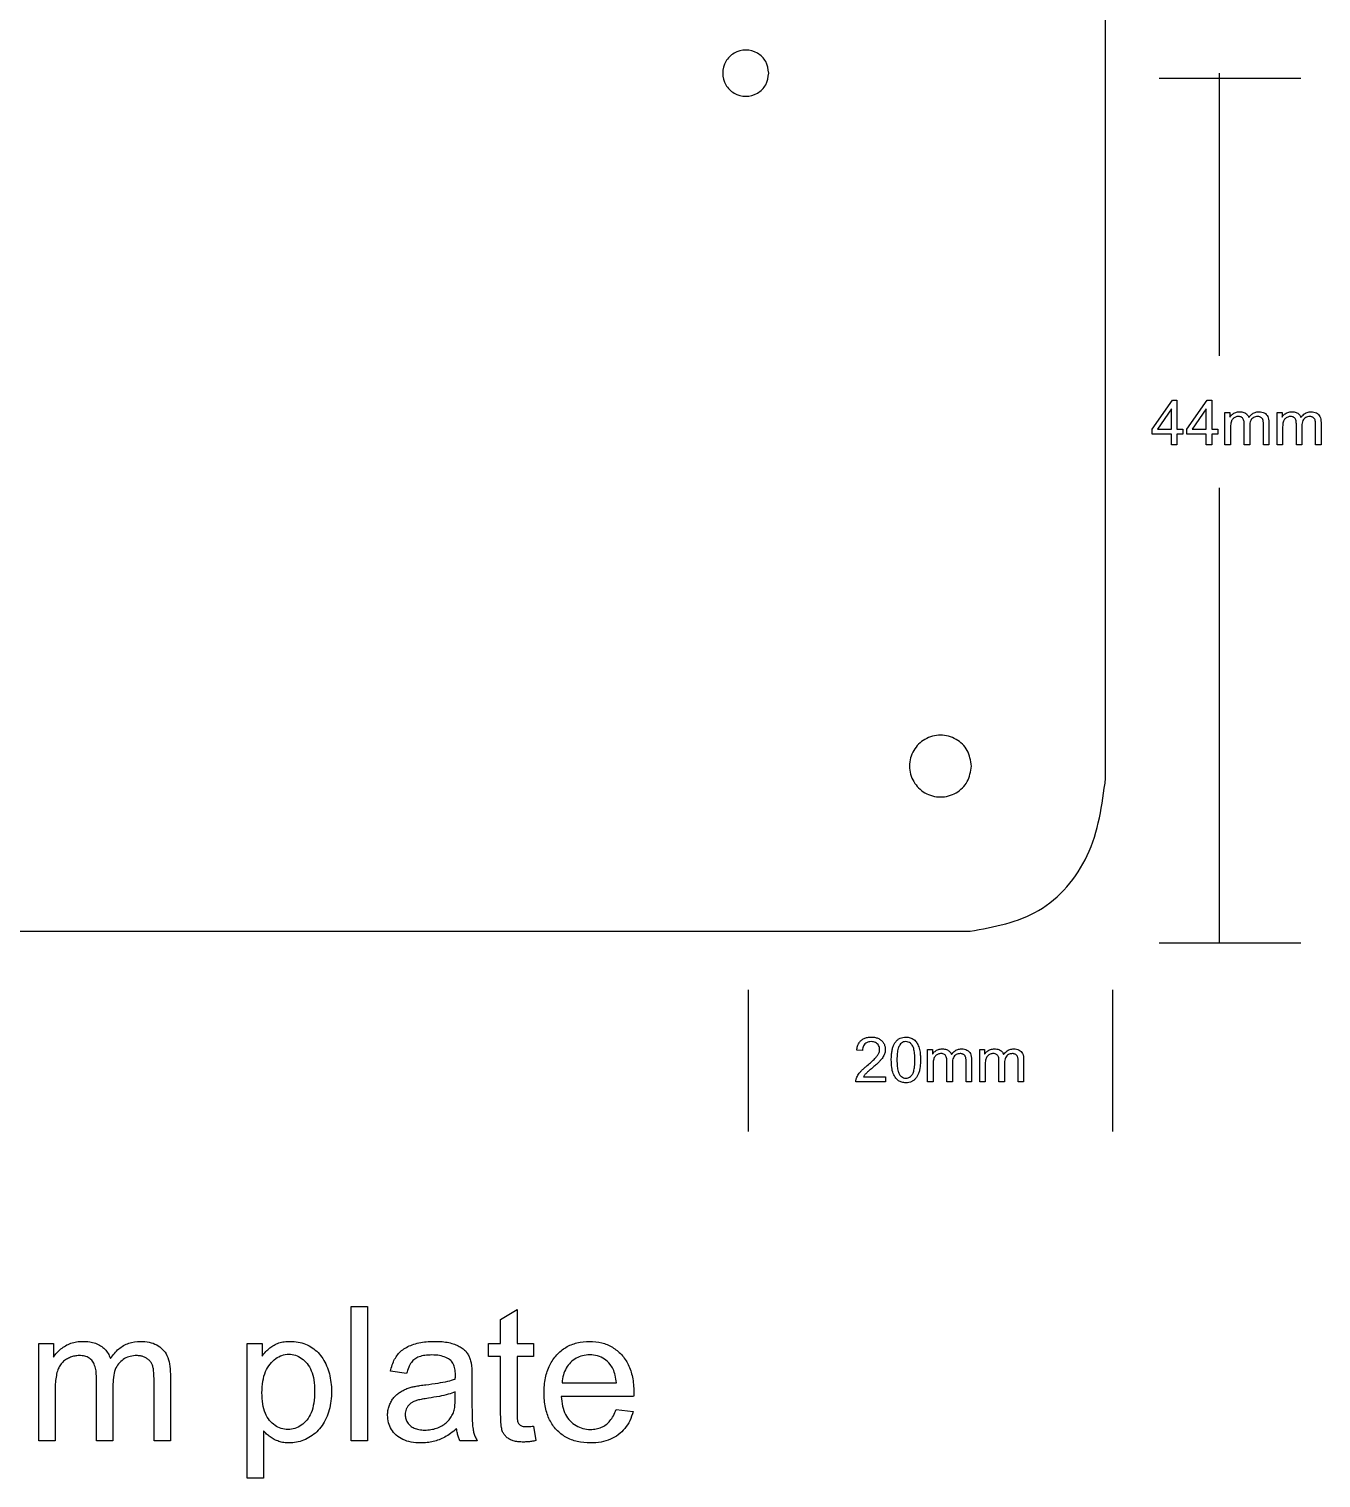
# Model space of a CAD drawing. Extents: x 23 to 811, y 43 to 575.
# Drawn here: x 612.3 to 810.7, y 42.8 to 265.4 of the extents above; entities that cross this region are included whole.
import ezdxf

# ---------------------------------------------------------------- set-up
doc = ezdxf.new("R2010")
doc.units = 0
doc.layers.add('Layer_1', color=7, linetype='CONTINUOUS')

msp = doc.modelspace()

# ---------------------------------------------------------------- linework, layer by layer
at = {"layer": 'Layer_1', "color": 7}
for points in [[(777.636845, 150.286067), (777.636845, 383.636067)], [(725.903814, 258.597089), (725.903814, 258.597089)], [(787.742005, 201.495443), (787.742005, 203.140755), (784.760805, 203.140755), (784.760805, 203.914195), (787.896725, 208.367315), (788.585765, 208.367315), (788.585765, 203.914195), (789.513925, 203.914195), (789.513925, 203.140755), (788.585765, 203.140755), (788.585765, 201.495443), (787.742005, 201.495443)], [(787.742005, 203.914195), (787.742005, 207.012627), (785.590485, 203.914195), (787.742005, 203.914195)], [(793.085765, 201.495443), (793.085765, 203.140755), (790.104485, 203.140755), (790.104485, 203.914195), (793.240485, 208.367315), (793.929525, 208.367315), (793.929525, 203.914195), (794.857685, 203.914195), (794.857685, 203.140755), (793.929525, 203.140755), (793.929525, 201.495443), (793.085765, 201.495443)], [(793.085765, 203.914195), (793.085765, 207.012627), (790.934245, 203.914195), (793.085765, 203.914195)], [(795.959205, 201.495443), (795.959205, 206.473563), (796.713925, 206.473563), (796.713925, 205.775131)], [(802.704485, 204.912627), (802.704485, 201.495443), (801.865445, 201.495443), (801.865445, 204.631379)], [(803.965445, 201.495443), (803.965445, 206.473563), (804.720165, 206.473563), (804.720165, 205.775131)], [(810.710805, 204.912627), (810.710805, 201.495443), (809.871685, 201.495443), (809.871685, 204.631379)], [(796.802965, 204.078251), (796.802965, 201.495443), (795.959205, 201.495443)], [(799.760805, 204.387627), (799.760805, 201.495443), (798.917045, 201.495443), (798.917045, 204.729819)], [(804.809205, 204.078251), (804.809205, 201.495443), (803.965445, 201.495443)], [(807.767045, 204.387627), (807.767045, 201.495443), (806.923285, 201.495443), (806.923285, 204.729819)], [(757.012537, 152.163153), (757.012537, 152.163153)], [(461.436845, 126.786067), (756.811845, 126.786067)], [(740.287581, 108.457795), (739.420389, 108.546859)], [(744.712581, 107.023419), (744.712581, 107.023419)], [(745.579765, 107.023419), (745.579765, 107.023419)], [(750.290701, 103.634355), (750.290701, 108.612483), (751.045389, 108.612483), (751.045389, 107.914043)], [(754.092261, 106.526547), (754.092261, 103.634355), (753.248517, 103.634355), (753.248517, 106.868731)], [(757.036013, 107.051547), (757.036013, 103.634355), (756.196949, 103.634355), (756.196949, 106.770299)], [(758.296949, 103.634355), (758.296949, 108.612483), (759.051637, 108.612483), (759.051637, 107.914043)], [(762.098517, 106.526547), (762.098517, 103.634355), (761.254765, 103.634355), (761.254765, 106.868731)], [(765.042261, 107.051547), (765.042261, 103.634355), (764.203205, 103.634355), (764.203205, 106.770299)], [(751.134453, 106.217171), (751.134453, 103.634355), (750.290701, 103.634355)], [(759.140701, 106.217171), (759.140701, 103.634355), (758.296949, 103.634355)], [(743.803205, 104.445299), (743.803205, 103.634355), (739.261013, 103.634355)], [(740.432893, 104.445299), (743.803205, 104.445299)], [(661.746976, 48.524216), (661.746976, 69.13984), (664.278224, 69.13984), (664.278224, 48.524216), (661.746976, 48.524216)], [(684.711032, 52.897656), (684.711032, 61.48984), (682.854784, 61.48984), (682.854784, 63.458592), (684.711032, 63.458592), (684.711032, 67.157032), (687.228224, 68.675776), (687.228224, 63.458592), (689.773536, 63.458592), (689.773536, 61.48984), (687.228224, 61.48984), (687.228224, 52.757032)], [(613.76572, 48.524216), (613.76572, 63.458592), (616.029784, 63.458592), (616.029784, 61.36328)], [(645.771976, 42.800776), (645.771976, 63.458592), (648.078224, 63.458592), (648.078224, 61.517968)], [(625.170408, 57.200776), (625.170408, 48.524216), (622.63916, 48.524216), (622.63916, 58.227344)], [(634.001664, 58.775776), (634.001664, 48.524216), (631.484472, 48.524216), (631.484472, 57.932032)], [(670.268864, 58.860152), (667.793864, 59.197656)], [(680.309488, 58.157032), (680.309488, 54.782032)], [(616.296976, 56.272656), (616.296976, 48.524216), (613.76572, 48.524216)], [(648.06416, 55.907032), (648.06416, 55.907032)], [(677.750096, 55.091408), (677.750096, 56.019528)], [(694.146976, 57.425776), (702.486032, 57.425776)], [(694.146976, 57.425776), (694.146976, 57.425776)], [(705.143832, 55.344528), (694.006328, 55.344528)], [(702.457896, 53.333592), (702.457912, 53.333592)], [(702.457912, 53.333592), (705.073536, 53.010152)], [(648.303224, 50.071088), (648.303224, 42.800776), (645.771976, 42.800776)], [(677.961048, 50.366408), (677.961032, 50.366408)], [(689.773536, 50.78828), (690.13916, 48.552344)], [(689.773536, 50.78828), (689.773536, 50.78828)], [(681.111048, 48.524216), (678.467304, 48.524216)]]:
    msp.add_lwpolyline(points, dxfattribs=at)
for points, knots in [([(725.903814, 258.597089), (725.806447, 257.972592), (725.614601, 256.74212), (724.204243, 255.387472), (722.364493, 254.885534), (720.505427, 255.387472), (719.151869, 256.74212), (718.64956, 258.597089), (719.15187, 260.452057), (720.505427, 261.806706), (722.364493, 262.308645), (724.204243, 261.806706), (725.614601, 260.452057), (725.806447, 259.221586), (725.903814, 258.597089)], [0, 0, 0, 0, 1.852267, 3.649595, 5.501862, 7.354128, 9.151456, 11.003723, 12.855989, 14.653317, 16.505584, 18.357851, 20.15518, 22.007445, 22.007445, 22.007445, 22.007445]), ([(795.127605, 215.177259), (795.127605, 215.825219), (795.127605, 217.101504), (795.127605, 218.986781), (795.127605, 220.814064), (795.127605, 222.584258), (795.127605, 224.298272), (795.127605, 225.957008), (795.127605, 227.561373), (795.127605, 229.112274), (795.127605, 230.610619), (795.127605, 232.057313), (795.127605, 233.453263), (795.127605, 234.799371), (795.127605, 236.096546), (795.127605, 237.345696), (795.127605, 238.547725), (795.127605, 239.703539), (795.127605, 240.814043), (795.127605, 241.880146), (795.127605, 242.902754), (795.127605, 243.882773), (795.127605, 244.821108), (795.127605, 245.718665), (795.127605, 246.576351), (795.127605, 247.395071), (795.127605, 248.175732), (795.127605, 248.919241), (795.127605, 249.626505), (795.127605, 250.298427), (795.127605, 250.935915), (795.127605, 251.539873), (795.127605, 252.111209), (795.127605, 252.650831), (795.127605, 253.159643), (795.127605, 253.638553), (795.127605, 254.088465), (795.127605, 254.510285), (795.127605, 254.90492), (795.127605, 255.273274), (795.127605, 255.616258), (795.127605, 255.934775), (795.127605, 256.229732), (795.127605, 256.502034), (795.127605, 256.752589), (795.127605, 256.982304), (795.127605, 257.192082), (795.127605, 257.382831), (795.127605, 257.555455), (795.127605, 257.710862), (795.127605, 257.849958), (795.127605, 257.973649), (795.127605, 258.082841), (795.127605, 258.178442), (795.127605, 258.261357), (795.127605, 258.332496), (795.127605, 258.392759), (795.127605, 258.443052), (795.127605, 258.484278), (795.127605, 258.517342), (795.127605, 258.543155), (795.127605, 258.562629), (795.127605, 258.576675), (795.127605, 258.586195), (795.127605, 258.59207), (795.127605, 258.595217), (795.127605, 258.596551), (795.127605, 258.596946), (795.127605, 258.596995)], [0, 0, 0, 0, 1.943879, 3.828855, 5.655832, 7.425727, 9.139439, 10.797872, 12.401935, 13.952535, 15.450576, 16.89697, 18.292616, 19.638424, 20.935295, 22.184143, 23.385872, 24.541382, 25.651586, 26.717384, 27.739692, 28.719409, 29.65744, 30.554697, 31.412081, 32.230496, 33.010857, 33.754065, 34.461024, 35.132647, 35.769833, 36.373488, 36.944521, 37.483841, 37.992352, 38.470959, 38.920569, 39.342088, 39.736421, 40.104473, 40.447152, 40.76537, 41.060024, 41.332024, 41.582277, 41.811689, 42.021168, 42.211612, 42.383934, 42.53904, 42.677834, 42.801222, 42.910112, 43.005412, 43.088025, 43.158856, 43.21883, 43.268813, 43.309736, 43.342506, 43.368006, 43.387176, 43.400927, 43.410145, 43.415736, 43.418551, 43.419588, 43.419736, 43.419736, 43.419736, 43.419736]), ([(807.601045, 257.777539), (802.499925, 257.777539), (795.519445, 257.777539), (788.270485, 257.777539), (786.122645, 257.777539), (785.854165, 257.777539)], [0, 0, 0, 0, 15.30336, 20.94144, 21.74688, 21.74688, 21.74688, 21.74688]), ([(796.713925, 205.775131), (796.769175, 205.853237), (796.879554, 206.009277), (797.092676, 206.206199), (797.334745, 206.371516), (797.607558, 206.496729), (797.907892, 206.571091), (798.232384, 206.59375), (798.559399, 206.571629), (798.868269, 206.497062), (799.132493, 206.367898), (799.349167, 206.190848), (799.522448, 205.972046), (799.593386, 205.80122), (799.629525, 205.714195)], [0, 0, 0, 0, 0.286348, 0.572065, 0.864764, 1.162964, 1.467449, 1.787689, 2.135218, 2.447101, 2.735031, 3.009516, 3.280646, 3.562206, 3.562206, 3.562206, 3.562206]), ([(798.917045, 204.729819), (798.913518, 204.84483), (798.907027, 205.056499), (798.839901, 205.344536), (798.726319, 205.576753), (798.54791, 205.745769), (798.308042, 205.839046), (798.053211, 205.86237), (797.804333, 205.841701), (797.580877, 205.777612), (797.372971, 205.673699), (797.187245, 205.529572), (797.038276, 205.341218), (796.925822, 205.109542), (796.85267, 204.823099), (796.809684, 204.473674), (796.805333, 204.217635), (796.802965, 204.078251)], [0, 0, 0, 0, 0.344508, 0.634039, 0.88097, 1.109441, 1.35321, 1.638259, 1.870714, 2.098957, 2.331158, 2.564264, 2.798285, 3.04507, 3.331261, 3.681082, 4.099065, 4.099065, 4.099065, 4.099065]), ([(799.629525, 205.714195), (799.763469, 205.886575), (800.018836, 206.215221), (800.567696, 206.526138), (801.119983, 206.606133), (801.608187, 206.561295), (802.004425, 206.425651), (802.325017, 206.188496), (802.553797, 205.846789), (802.684869, 205.408371), (802.697594, 205.086768), (802.704485, 204.912627)], [0, 0, 0, 0, 0.649917, 1.239086, 1.838648, 2.296619, 2.700181, 3.079815, 3.47109, 3.912626, 4.43404, 4.43404, 4.43404, 4.43404]), ([(801.865445, 204.631379), (801.864101, 204.73346), (801.861685, 204.917072), (801.836603, 205.161482), (801.793337, 205.352898), (801.719157, 205.502545), (801.616831, 205.624708), (801.486797, 205.724619), (801.334224, 205.800454), (801.162036, 205.845938), (800.93077, 205.862292), (800.652072, 205.831847), (800.350481, 205.711559), (800.089769, 205.512579), (799.889935, 205.218959), (799.777723, 204.829967), (799.766773, 204.543674), (799.760805, 204.387627)], [0, 0, 0, 0, 0.306121, 0.550619, 0.736259, 0.891449, 1.046841, 1.210209, 1.380008, 1.554727, 1.740758, 2.073241, 2.386307, 2.703553, 3.042998, 3.433178, 3.900652, 3.900652, 3.900652, 3.900652]), ([(804.720165, 205.775131), (804.775421, 205.853238), (804.885811, 206.00928), (805.098947, 206.206182), (805.340988, 206.371527), (805.613799, 206.496727), (805.914131, 206.571091), (806.23863, 206.593751), (806.565655, 206.571626), (806.874533, 206.497074), (807.138739, 206.367887), (807.355407, 206.190849), (807.528688, 205.972046), (807.599626, 205.80122), (807.635765, 205.714195)], [0, 0, 0, 0, 0.286358, 0.572088, 0.864758, 1.162959, 1.467443, 1.787684, 2.13523, 2.44713, 2.735028, 3.009514, 3.280644, 3.562203, 3.562203, 3.562203, 3.562203]), ([(806.923285, 204.729819), (806.919758, 204.84483), (806.913267, 205.056499), (806.846141, 205.344536), (806.732559, 205.576753), (806.55415, 205.745769), (806.314282, 205.839046), (806.059451, 205.86237), (805.810573, 205.841701), (805.587117, 205.777612), (805.379211, 205.673699), (805.193485, 205.529572), (805.044516, 205.341218), (804.932062, 205.109542), (804.85891, 204.823099), (804.815924, 204.473674), (804.811573, 204.217635), (804.809205, 204.078251)], [0, 0, 0, 0, 0.344508, 0.634039, 0.88097, 1.109441, 1.35321, 1.638259, 1.870714, 2.098957, 2.331158, 2.564264, 2.798285, 3.04507, 3.331261, 3.681082, 4.099065, 4.099065, 4.099065, 4.099065]), ([(807.635765, 205.714195), (807.769709, 205.886575), (808.025076, 206.215221), (808.573936, 206.526139), (809.126235, 206.606131), (809.614446, 206.561301), (810.010685, 206.425651), (810.331259, 206.188489), (810.560039, 205.846788), (810.691128, 205.408373), (810.703893, 205.086768), (810.710805, 204.912627)], [0, 0, 0, 0, 0.649917, 1.239086, 1.838648, 2.296654, 2.7002, 3.07982, 3.471096, 3.912639, 4.434057, 4.434057, 4.434057, 4.434057]), ([(809.871685, 204.631379), (809.870341, 204.73346), (809.867925, 204.917072), (809.842843, 205.161482), (809.799577, 205.352898), (809.725397, 205.502545), (809.623071, 205.624708), (809.493037, 205.724619), (809.340464, 205.800454), (809.168276, 205.845938), (808.93701, 205.862292), (808.658312, 205.831847), (808.356721, 205.711559), (808.096009, 205.512579), (807.896175, 205.218959), (807.783963, 204.829967), (807.773013, 204.543674), (807.767045, 204.387627)], [0, 0, 0, 0, 0.306121, 0.550619, 0.736259, 0.891449, 1.046841, 1.210209, 1.380008, 1.554727, 1.740758, 2.073241, 2.386307, 2.703553, 3.042998, 3.433178, 3.900652, 3.900652, 3.900652, 3.900652]), ([(795.127605, 124.977539), (795.127605, 126.354961), (795.127605, 129.08111), (795.127605, 133.127593), (795.127605, 137.088896), (795.127605, 140.965925), (795.127605, 144.759586), (795.127605, 148.470787), (795.127605, 152.100433), (795.127605, 155.649431), (795.127605, 159.118685), (795.127605, 162.509103), (795.127605, 165.821591), (795.127605, 169.057055), (795.127605, 172.216401), (795.127605, 175.300537), (795.127605, 178.310367), (795.127605, 181.246798), (795.127605, 184.110734), (795.127605, 186.903083), (795.127605, 189.62475), (795.127605, 192.276643), (795.127605, 194.021415), (795.127605, 194.882323)], [0, 0, 0, 0, 4.132265, 8.178447, 12.139448, 16.016175, 19.809535, 23.520432, 27.149778, 30.698472, 34.167424, 37.55754, 40.869726, 44.104888, 47.263932, 50.347766, 53.357296, 56.293422, 59.157058, 61.949104, 64.670468, 67.32206, 69.904784, 69.904784, 69.904784, 69.904784]), ([(757.012537, 152.163153), (756.882096, 151.326522), (756.625082, 149.678073), (754.735642, 147.863266), (752.27095, 147.190825), (749.780381, 147.863266), (747.967036, 149.678073), (747.294098, 152.163154), (747.967036, 154.648234), (749.780381, 156.463041), (752.27095, 157.135482), (754.735642, 156.463041), (756.625082, 154.648234), (756.882096, 152.999785), (757.012537, 152.163153)], [0, 0, 0, 0, 2.48146, 4.88932, 7.37078, 9.852239, 12.2601, 14.74156, 17.223019, 19.63088, 22.11234, 24.593799, 27.00166, 29.48312, 29.48312, 29.48312, 29.48312]), ([(756.811845, 126.786067), (760.505076, 127.463087), (767.974952, 128.832417), (776.051632, 138.362676), (777.094266, 146.204985), (777.636845, 150.286067)], [0, 0, 0, 0, 11.004388, 22.257314, 34.467192, 34.467192, 34.467192, 34.467192]), ([(807.601045, 124.977539), (802.499925, 124.977539), (795.519445, 124.977539), (788.270485, 124.977539), (786.122645, 124.977539), (785.854165, 124.977539)], [0, 0, 0, 0, 15.30336, 20.94144, 21.74688, 21.74688, 21.74688, 21.74688]), ([(722.761245, 96.037843), (722.761245, 101.138969), (722.761245, 108.119457), (722.761245, 115.368425), (722.761245, 117.516267), (722.761245, 117.784747)], [0, 0, 0, 0, 15.303377, 20.941463, 21.746904, 21.746904, 21.746904, 21.746904]), ([(778.761205, 96.037843), (778.761205, 101.138969), (778.761205, 108.119457), (778.761205, 115.368425), (778.761205, 117.516267), (778.761205, 117.784747)], [0, 0, 0, 0, 15.303377, 20.941463, 21.746904, 21.746904, 21.746904, 21.746904]), ([(739.261013, 103.634355), (739.261391, 103.70132), (739.262141, 103.834388), (739.296243, 104.031688), (739.370696, 104.265457), (739.495158, 104.536965), (739.682321, 104.843134), (739.920849, 105.151339), (740.221714, 105.471237), (740.591098, 105.817893), (741.094114, 106.237704), (741.646448, 106.699672), (742.155806, 107.182405), (742.520328, 107.592398), (742.754199, 107.961031), (742.893718, 108.30498), (742.940663, 108.642153), (742.902194, 108.961704), (742.778124, 109.255255), (742.575472, 109.503099), (742.310361, 109.697942), (741.986111, 109.814269), (741.626524, 109.847526), (741.261734, 109.813181), (740.923245, 109.689742), (740.645104, 109.481151), (740.436528, 109.198436), (740.309569, 108.846742), (740.295181, 108.592229), (740.287581, 108.457795)], [0, 0, 0, 0, 0.200635, 0.398692, 0.597711, 0.935367, 1.2919, 1.672083, 2.102364, 2.608054, 3.190862, 4.067622, 4.767684, 5.294958, 5.708795, 6.071646, 6.399842, 6.719259, 7.025574, 7.343006, 7.668509, 8.00071, 8.362892, 8.744233, 9.091333, 9.429868, 9.772068, 10.131433, 10.53376, 10.53376, 10.53376, 10.53376]), ([(739.420389, 108.546859), (739.4486, 108.747791), (739.501992, 109.128067), (739.731741, 109.640875), (740.074637, 110.045502), (740.521913, 110.334809), (741.060127, 110.50332), (741.653318, 110.551328), (742.248535, 110.501011), (742.791513, 110.318396), (743.228521, 110.007043), (743.555303, 109.608318), (743.755192, 109.136561), (743.804956, 108.706816), (743.781417, 108.351606), (743.724045, 108.078869), (743.62861, 107.806836), (743.487739, 107.53244), (743.298141, 107.252389), (743.050447, 106.951194), (742.71752, 106.612245), (742.282134, 106.210308), (741.948151, 105.92459), (741.764141, 105.767171)], [0, 0, 0, 0, 0.606394, 1.147636, 1.660618, 2.176618, 2.723852, 3.335326, 3.951886, 4.504853, 5.032024, 5.540418, 6.032617, 6.548067, 6.822152, 7.098254, 7.381407, 7.684568, 8.020855, 8.39414, 8.852918, 9.44496, 10.171377, 10.171377, 10.171377, 10.171377]), ([(744.712581, 107.023419), (744.717155, 107.276887), (744.725697, 107.750172), (744.806591, 108.408299), (744.942915, 108.96765), (745.138869, 109.436825), (745.389015, 109.827384), (745.695662, 110.142547), (746.063165, 110.373961), (746.490942, 110.508537), (746.913529, 110.544488), (747.300521, 110.519578), (747.628875, 110.445972), (747.926255, 110.320948), (748.191503, 110.14825), (748.424457, 109.930804), (748.622796, 109.668387), (748.790602, 109.364841), (748.931957, 109.021675), (749.051588, 108.630878), (749.137121, 108.171568), (749.184527, 107.628037), (749.20012, 106.983426), (749.179068, 106.301198), (749.100893, 105.646306), (748.965483, 105.088318), (748.771159, 104.618998), (748.521684, 104.22771), (748.215407, 103.911229), (747.84734, 103.678334), (747.417743, 103.543132), (746.905167, 103.499231), (746.347674, 103.562957), (745.791091, 103.804028), (745.52591, 104.087034), (745.392261, 104.229667)], [0, 0, 0, 0, 0.760143, 1.419371, 1.984979, 2.482062, 2.937769, 3.368491, 3.79083, 4.226894, 4.700636, 5.055143, 5.386988, 5.705238, 6.01771, 6.331683, 6.656385, 7.000336, 7.369446, 7.767989, 8.224334, 8.768192, 9.403059, 10.157991, 10.814021, 11.378296, 11.875115, 12.331051, 12.762509, 13.185988, 13.623779, 14.10013, 14.72031, 15.292265, 15.87343, 15.87343, 15.87343, 15.87343]), ([(745.579765, 107.023419), (745.586402, 106.688847), (745.598082, 106.100073), (745.711064, 105.334925), (745.928546, 104.790041), (746.235917, 104.454491), (746.576935, 104.251067), (746.953214, 104.190895), (747.32964, 104.251268), (747.670715, 104.455678), (747.977608, 104.792459), (748.195519, 105.337557), (748.305971, 106.101894), (748.338372, 107.024973), (748.306001, 107.948605), (748.195854, 108.714489), (747.978069, 109.259562), (747.668852, 109.594228), (747.324377, 109.796658), (746.947361, 109.854219), (746.581913, 109.802562), (746.249795, 109.630572), (746.095523, 109.441539), (746.015701, 109.343731)], [0, 0, 0, 0, 1.00331, 1.765612, 2.311179, 2.732912, 3.108408, 3.480579, 3.852787, 4.22867, 4.651371, 5.19765, 5.959183, 6.960151, 7.9658, 8.728871, 9.273723, 9.695207, 10.073033, 10.450291, 10.815866, 11.166053, 11.541506, 11.541506, 11.541506, 11.541506]), ([(746.015701, 109.343731), (745.926159, 109.167774), (745.716994, 108.756745), (745.60441, 107.95749), (745.588635, 107.359613), (745.579765, 107.023419)], [0, 0, 0, 0, 0.58907, 1.37604, 2.387094, 2.387094, 2.387094, 2.387094]), ([(745.392261, 104.229667), (745.253503, 104.454664), (744.945986, 104.953305), (744.749434, 105.923896), (744.725664, 106.633085), (744.712581, 107.023419)], [0, 0, 0, 0, 0.788028, 1.746442, 2.919707, 2.919707, 2.919707, 2.919707]), ([(751.045389, 107.914043), (751.100645, 107.99215), (751.211035, 108.14819), (751.424167, 108.345097), (751.666216, 108.51044), (751.939035, 108.635645), (752.239373, 108.710009), (752.563874, 108.732659), (752.890893, 108.710546), (753.199765, 108.635986), (753.463974, 108.506806), (753.680648, 108.329768), (753.853936, 108.110962), (753.924874, 107.940133), (753.961013, 107.853107)], [0, 0, 0, 0, 0.286358, 0.572084, 0.864759, 1.162973, 1.467469, 1.7877, 2.135249, 2.447136, 2.735035, 3.009532, 3.280665, 3.562228, 3.562228, 3.562228, 3.562228]), ([(753.248517, 106.868731), (753.244992, 106.983743), (753.238504, 107.19541), (753.17142, 107.483473), (753.057766, 107.715651), (752.879399, 107.884692), (752.639534, 107.977967), (752.384713, 108.001278), (752.135832, 107.980618), (751.912371, 107.916521), (751.704441, 107.812638), (751.518735, 107.668479), (751.369769, 107.480134), (751.257329, 107.248453), (751.18418, 106.962011), (751.141177, 106.61259), (751.136823, 106.356554), (751.134453, 106.217171)], [0, 0, 0, 0, 0.344512, 0.634042, 0.880994, 1.109446, 1.353196, 1.63825, 1.870694, 2.098948, 2.331175, 2.564264, 2.798281, 3.045066, 3.331256, 3.681077, 4.099054, 4.099054, 4.099054, 4.099054]), ([(753.961013, 107.853107), (754.094954, 108.025489), (754.350317, 108.354139), (754.899176, 108.665056), (755.451467, 108.745041), (755.939676, 108.700217), (756.335917, 108.564562), (756.656514, 108.327415), (756.885307, 107.98571), (757.016389, 107.547291), (757.02912, 107.225687), (757.036013, 107.051547)], [0, 0, 0, 0, 0.649917, 1.239087, 1.838637, 2.296635, 2.700188, 3.079825, 3.471109, 3.91265, 4.434061, 4.434061, 4.434061, 4.434061]), ([(756.196949, 106.770299), (756.195602, 106.872383), (756.19318, 107.056002), (756.167975, 107.300378), (756.124881, 107.491873), (756.050456, 107.641398), (755.948267, 107.763623), (755.818275, 107.863551), (755.665716, 107.93937), (755.493525, 107.984856), (755.262257, 108.0012), (754.983558, 107.970767), (754.681963, 107.850473), (754.421225, 107.651512), (754.221406, 107.357873), (754.109182, 106.968889), (754.09823, 106.682595), (754.092261, 106.526547)], [0, 0, 0, 0, 0.306122, 0.550624, 0.736252, 0.8915, 1.046842, 1.210145, 1.379948, 1.554676, 1.740703, 2.073185, 2.386256, 2.703523, 3.042962, 3.433144, 3.900618, 3.900618, 3.900618, 3.900618]), ([(759.051637, 107.914043), (759.106893, 107.99215), (759.217283, 108.14819), (759.430415, 108.345097), (759.672465, 108.510441), (759.945287, 108.635643), (760.245625, 108.710008), (760.570125, 108.73266), (760.897145, 108.710546), (761.206017, 108.635987), (761.470223, 108.506804), (761.686898, 108.329768), (761.860188, 108.110963), (761.931124, 107.940134), (761.967261, 107.853107)], [0, 0, 0, 0, 0.286358, 0.572084, 0.864759, 1.162978, 1.467474, 1.7877, 2.135254, 2.447141, 2.735035, 3.009533, 3.280667, 3.562229, 3.562229, 3.562229, 3.562229]), ([(761.254765, 106.868731), (761.251242, 106.983743), (761.244757, 107.195411), (761.177671, 107.483472), (761.064023, 107.715655), (760.88565, 107.884691), (760.645787, 107.977967), (760.390966, 108.001278), (760.142086, 107.980618), (759.918625, 107.916521), (759.710696, 107.812636), (759.524986, 107.668481), (759.376017, 107.480135), (759.263577, 107.248453), (759.190428, 106.962011), (759.147425, 106.61259), (759.143071, 106.356554), (759.140701, 106.217171)], [0, 0, 0, 0, 0.344512, 0.634041, 0.880992, 1.109448, 1.353198, 1.638247, 1.870694, 2.098946, 2.331172, 2.564266, 2.798283, 3.045069, 3.331258, 3.681079, 4.099057, 4.099057, 4.099057, 4.099057]), ([(761.967261, 107.853107), (762.101203, 108.025489), (762.356568, 108.354138), (762.905425, 108.665056), (763.457716, 108.745041), (763.945924, 108.700217), (764.342165, 108.564562), (764.662762, 108.327414), (764.891557, 107.98571), (765.022642, 107.547291), (765.035369, 107.225687), (765.042261, 107.051547)], [0, 0, 0, 0, 0.64992, 1.239088, 1.838636, 2.296634, 2.700187, 3.079824, 3.471109, 3.91265, 4.434061, 4.434061, 4.434061, 4.434061]), ([(764.203205, 106.770299), (764.201856, 106.872383), (764.19943, 107.056001), (764.174228, 107.300378), (764.131127, 107.491872), (764.056707, 107.641398), (763.954521, 107.763623), (763.82453, 107.863553), (763.671969, 107.939369), (763.499776, 107.984856), (763.268507, 108.0012), (762.989807, 107.970767), (762.688213, 107.850471), (762.427473, 107.651514), (762.227654, 107.357873), (762.115432, 106.968889), (762.104484, 106.682595), (762.098517, 106.526547)], [0, 0, 0, 0, 0.306123, 0.550625, 0.736253, 0.8915, 1.04684, 1.210141, 1.379948, 1.554675, 1.740706, 2.073186, 2.386256, 2.703526, 3.042965, 3.433146, 3.90062, 3.90062, 3.90062, 3.90062]), ([(741.764141, 105.767171), (741.615013, 105.641282), (741.355223, 105.421976), (741.029135, 105.134812), (740.805066, 104.924177), (740.654522, 104.754328), (740.534308, 104.602439), (740.466134, 104.496806), (740.432893, 104.445299)], [0, 0, 0, 0, 0.585436, 1.019869, 1.303675, 1.507115, 1.700272, 1.884084, 1.884084, 1.884084, 1.884084]), ([(616.029784, 61.36328), (616.195551, 61.597599), (616.52672, 62.06572), (617.166112, 62.656442), (617.892258, 63.152475), (618.710725, 63.528071), (619.61174, 63.751168), (620.585243, 63.819133), (621.5663, 63.75278), (622.492915, 63.529096), (623.285531, 63.141548), (623.935562, 62.610444), (624.455429, 61.954028), (624.668247, 61.441542), (624.776664, 61.180464)], [0, 0, 0, 0, 0.859074, 1.716249, 2.594271, 3.48892, 4.402409, 5.3631, 6.405752, 7.341412, 8.205099, 9.028589, 9.841993, 10.686683, 10.686683, 10.686683, 10.686683]), ([(624.776664, 61.180464), (625.178487, 61.697607), (625.944574, 62.683555), (627.591141, 63.61631), (629.248013, 63.856277), (630.712637, 63.721795), (631.901358, 63.31483), (632.863146, 62.603382), (633.549532, 61.57827), (633.94279, 60.263011), (633.980984, 59.298196), (634.001664, 58.775776)], [0, 0, 0, 0, 1.949747, 3.717251, 5.515897, 6.889893, 8.100549, 9.239457, 10.413316, 11.737943, 13.30218, 13.30218, 13.30218, 13.30218]), ([(648.078224, 61.517968), (648.260635, 61.755839), (648.613189, 62.215584), (649.236082, 62.790607), (649.908514, 63.249366), (650.662244, 63.573256), (651.505656, 63.759359), (652.509768, 63.821651), (653.622318, 63.729465), (654.771836, 63.397975), (655.807628, 62.843848), (656.713053, 62.09006), (657.46121, 61.143114), (658.029307, 60.02968), (658.437598, 58.797707), (658.686391, 57.475605), (658.764959, 56.073584), (658.681841, 54.648226), (658.409007, 53.25774), (657.956103, 51.980758), (657.330222, 50.842292), (656.520142, 49.881672), (655.550545, 49.137199), (654.48914, 48.594073), (653.371168, 48.258628), (652.334388, 48.160804), (651.421925, 48.223249), (650.653356, 48.400447), (649.952328, 48.70156), (649.325022, 49.091209), (648.762645, 49.5397), (648.455263, 49.895232), (648.303224, 50.071088)], [0, 0, 0, 0, 0.897902, 1.735421, 2.531077, 3.329272, 4.180402, 5.109129, 6.338997, 7.510872, 8.672636, 9.838071, 11.020729, 12.267515, 13.568751, 14.902254, 16.291437, 17.771609, 19.174453, 20.52815, 21.820883, 23.051294, 24.269572, 25.463476, 26.609954, 27.750284, 28.567294, 29.344999, 30.104626, 30.844665, 31.555903, 32.252018, 32.252018, 32.252018, 32.252018]), ([(667.793864, 59.197656), (667.875381, 59.531142), (668.030788, 60.166908), (668.405117, 61.033526), (668.877784, 61.779226), (669.491972, 62.400717), (670.254814, 62.904736), (671.159104, 63.300642), (672.187285, 63.589321), (673.325256, 63.761784), (674.517231, 63.812352), (675.676691, 63.768341), (676.72129, 63.627732), (677.608686, 63.378816), (678.34283, 63.051235), (678.942778, 62.677063), (679.408755, 62.23339), (679.752322, 61.717847), (680.019989, 61.136306), (680.127282, 60.711649), (680.182928, 60.491408)], [0, 0, 0, 0, 1.028414, 1.960594, 2.8185, 3.662625, 4.560986, 5.545084, 6.61263, 7.75591, 8.990119, 10.186472, 11.233213, 12.144736, 12.940989, 13.637916, 14.256187, 14.854914, 15.486288, 16.166538, 16.166538, 16.166538, 16.166538]), ([(705.073536, 53.010152), (704.917985, 52.529571), (704.617107, 51.599999), (703.82611, 50.382708), (702.810197, 49.401784), (701.560794, 48.684325), (700.096157, 48.266087), (698.370621, 48.134678), (696.515789, 48.310951), (694.706537, 48.994624), (693.23283, 50.152112), (692.138375, 51.727947), (691.50432, 53.690175), (691.329794, 55.890782), (691.506251, 58.11136), (692.143224, 60.138127), (693.247708, 61.757149), (694.701374, 62.94687), (696.453882, 63.66243), (698.345759, 63.86452), (700.221572, 63.665131), (701.924763, 62.961676), (703.341901, 61.797155), (704.422418, 60.210803), (705.044407, 58.223906), (705.164889, 56.724745), (705.15649, 55.827844), (705.151479, 55.602832), (705.146546, 55.436189), (705.143832, 55.344528)], [0, 0, 0, 0, 1.510018, 2.920776, 4.304345, 5.71138, 7.197517, 8.834813, 10.880731, 12.738792, 14.556229, 16.417739, 18.41, 20.667755, 23.002725, 25.057219, 26.965885, 28.79854, 30.614412, 32.562562, 34.451194, 36.218381, 38.009588, 39.879225, 41.8937, 44.184676, 44.359688, 44.584738, 44.859842, 44.859842, 44.859842, 44.859842]), ([(622.63916, 58.227344), (622.628583, 58.572377), (622.609118, 59.207381), (622.40781, 60.071539), (622.066936, 60.768114), (621.531807, 61.275214), (620.812223, 61.555039), (620.047759, 61.624996), (619.301115, 61.56298), (618.630745, 61.370665), (618.006942, 61.059049), (617.44982, 60.626581), (617.002924, 60.061544), (616.665607, 59.366502), (616.446148, 58.507182), (616.317143, 57.458919), (616.304085, 56.690805), (616.296976, 56.272656)], [0, 0, 0, 0, 1.033529, 1.902122, 2.642956, 3.328318, 4.059568, 4.914721, 5.612062, 6.296824, 6.993492, 7.692763, 8.394814, 9.135167, 9.993728, 11.043193, 12.297132, 12.297132, 12.297132, 12.297132]), ([(631.484472, 57.932032), (631.480428, 58.238282), (631.473154, 58.789137), (631.397572, 59.522276), (631.268222, 60.096739), (631.045024, 60.545349), (630.738434, 60.912014), (630.348453, 61.211794), (629.890771, 61.439247), (629.374199, 61.575705), (628.680395, 61.62476), (627.844293, 61.533438), (626.939505, 61.172558), (626.157283, 60.575684), (625.557834, 59.694758), (625.221166, 58.527806), (625.188314, 57.668921), (625.170408, 57.200776)], [0, 0, 0, 0, 0.918367, 1.651873, 2.208762, 2.674493, 3.140528, 3.630443, 4.139853, 4.664035, 5.222116, 6.21957, 7.158784, 8.11059, 9.128904, 10.29945, 11.701878, 11.701878, 11.701878, 11.701878]), ([(648.06416, 55.907032), (648.084495, 55.319889), (648.121851, 54.241323), (648.496259, 52.772317), (649.156982, 51.64332), (650.011177, 50.853512), (650.994024, 50.364024), (652.06463, 50.218611), (653.144143, 50.368335), (654.148645, 50.876566), (655.024904, 51.694067), (655.707455, 52.864157), (656.082261, 54.388523), (656.186632, 56.091576), (656.083536, 57.778255), (655.713611, 59.250619), (655.049145, 60.392991), (654.200704, 61.205131), (653.225121, 61.711548), (652.169895, 61.8663), (651.104285, 61.701457), (650.112299, 61.156751), (649.235133, 60.299978), (648.534379, 59.113791), (648.12762, 57.60001), (648.086366, 56.499447), (648.06416, 55.907032)], [0, 0, 0, 0, 1.759477, 3.232114, 4.496921, 5.628184, 6.676394, 7.739051, 8.821817, 9.896189, 11.062652, 12.371679, 13.899404, 15.726953, 17.475569, 18.953346, 20.237616, 21.385438, 22.433607, 23.482267, 24.532508, 25.61133, 26.821341, 28.171905, 29.694356, 31.469274, 31.469274, 31.469274, 31.469274]), ([(677.750096, 58.002344), (677.752775, 58.103902), (677.757391, 58.278887), (677.762355, 58.499202), (677.768413, 58.928944), (677.724887, 59.541385), (677.501689, 60.306982), (677.023177, 60.933422), (676.274667, 61.372627), (675.284402, 61.653769), (674.192161, 61.722759), (673.135838, 61.666032), (672.235433, 61.471518), (671.506148, 61.114704), (670.958836, 60.540133), (670.538133, 59.77663), (670.363513, 59.182297), (670.268864, 58.860152)], [0, 0, 0, 0, 0.30478, 0.525142, 0.661095, 1.594185, 2.359066, 3.016897, 3.90682, 4.909397, 6.083579, 7.172525, 8.075844, 8.831637, 9.568595, 10.417751, 11.422763, 11.422763, 11.422763, 11.422763]), ([(680.182928, 60.491408), (680.20899, 60.309373), (680.271885, 59.87007), (680.301746, 59.089507), (680.306695, 58.493427), (680.309488, 58.157032)], [0, 0, 0, 0, 0.551385, 1.330654, 2.340117, 2.340117, 2.340117, 2.340117]), ([(701.529784, 60.252344), (701.25064, 60.544129), (700.70366, 61.11588), (699.59202, 61.616745), (698.429977, 61.759625), (697.300208, 61.637166), (696.285222, 61.23586), (695.422991, 60.574431), (694.740076, 59.6985), (694.285656, 58.620416), (694.19453, 57.835423), (694.146976, 57.425776)], [0, 0, 0, 0, 1.202095, 2.355496, 3.57109, 4.679487, 5.731424, 6.803624, 7.900845, 9.03, 10.262346, 10.262346, 10.262346, 10.262346]), ([(702.486032, 57.425776), (702.437822, 57.811221), (702.348479, 58.525541), (702.047371, 59.502325), (701.693981, 60.014411), (701.529784, 60.252344)], [0, 0, 0, 0, 1.165735, 2.160382, 3.023622, 3.023622, 3.023622, 3.023622]), ([(673.236032, 57.130464), (673.857978, 57.21156), (674.986365, 57.358691), (676.500008, 57.62847), (677.369916, 57.888641), (677.750096, 58.002344)], [0, 0, 0, 0, 1.882017, 3.414515, 4.604204, 4.604204, 4.604204, 4.604204]), ([(677.961032, 50.366408), (677.657411, 50.120103), (677.078336, 49.650343), (676.170646, 49.082211), (675.274196, 48.662462), (674.365071, 48.385789), (673.427596, 48.220883), (672.280902, 48.160939), (671.005241, 48.257596), (669.696346, 48.648089), (668.658503, 49.331921), (667.902337, 50.227121), (667.444464, 51.296643), (667.329804, 52.305669), (667.392497, 53.166792), (667.559977, 53.845382), (667.839938, 54.471022), (668.20653, 55.034924), (668.646327, 55.528004), (669.158539, 55.935106), (669.725207, 56.26862), (670.334829, 56.550249), (670.766787, 56.683263), (670.986032, 56.750776)], [0, 0, 0, 0, 1.172042, 2.235353, 3.203605, 4.133022, 5.07784, 6.052028, 7.571977, 8.895075, 10.104153, 11.247085, 12.362061, 13.543882, 14.256194, 14.944578, 15.629069, 16.302766, 16.955007, 17.602401, 18.256906, 18.923968, 19.611517, 19.611517, 19.611517, 19.611517]), ([(670.986032, 56.750776), (671.179366, 56.796046), (671.61962, 56.899133), (672.371688, 57.019222), (672.929581, 57.091023), (673.236032, 57.130464)], [0, 0, 0, 0, 0.59554, 1.356143, 2.283151, 2.283151, 2.283151, 2.283151]), ([(677.750096, 56.019528), (677.394817, 55.893969), (676.594626, 55.611173), (675.206059, 55.311697), (674.178012, 55.151112), (673.61572, 55.06328)], [0, 0, 0, 0, 1.129533, 2.544039, 4.251729, 4.251729, 4.251729, 4.251729]), ([(673.61572, 55.06328), (673.301995, 55.015001), (672.739448, 54.92843), (672.000445, 54.764504), (671.43549, 54.586037), (671.007741, 54.356672), (670.667102, 54.078238), (670.398707, 53.742948), (670.201849, 53.366836), (670.08237, 52.957996), (670.039828, 52.460934), (670.10939, 51.893968), (670.377731, 51.306585), (670.816313, 50.808608), (671.424906, 50.425237), (672.19988, 50.208478), (673.078443, 50.147962), (673.994, 50.212781), (674.875156, 50.426124), (675.673282, 50.78177), (676.368643, 51.259885), (676.948781, 51.851105), (677.211075, 52.323724), (677.342288, 52.560152)], [0, 0, 0, 0, 0.951978, 1.707013, 2.269801, 2.723223, 3.154454, 3.580632, 4.002759, 4.420322, 4.849442, 5.492608, 6.110403, 6.757667, 7.456618, 8.237396, 9.145972, 10.087715, 10.980744, 11.851888, 12.693591, 13.500892, 14.308998, 14.308998, 14.308998, 14.308998]), ([(677.342288, 52.560152), (677.425564, 52.778833), (677.610489, 53.264439), (677.726943, 54.12334), (677.741923, 54.749693), (677.750096, 55.091408)], [0, 0, 0, 0, 0.700165, 1.554797, 2.580804, 2.580804, 2.580804, 2.580804]), ([(680.309488, 54.782032), (680.311597, 54.09357), (680.315228, 52.908577), (680.363156, 51.420152), (680.435448, 50.407688), (680.603962, 49.698223), (680.81516, 49.095011), (681.011831, 48.715614), (681.111048, 48.524216)], [0, 0, 0, 0, 2.064924, 3.554182, 4.470318, 5.101565, 5.736136, 6.382179, 6.382179, 6.382179, 6.382179]), ([(694.006328, 55.344528), (694.056646, 54.836285), (694.151065, 53.882595), (694.618897, 52.582262), (695.342281, 51.554561), (696.264553, 50.807506), (697.347832, 50.354454), (698.42049, 50.23487), (699.389534, 50.315773), (700.202061, 50.561703), (700.927195, 50.978559), (701.552283, 51.586358), (702.078343, 52.38427), (702.326147, 53.004068), (702.457896, 53.333592)], [0, 0, 0, 0, 1.528018, 2.867241, 4.094202, 5.253303, 6.381549, 7.568605, 8.455144, 9.283984, 10.094689, 10.940101, 11.876159, 12.938791, 12.938791, 12.938791, 12.938791]), ([(690.13916, 48.552344), (689.910495, 48.507696), (689.471778, 48.422034), (688.832647, 48.346166), (688.138978, 48.315843), (687.416091, 48.3534), (686.69088, 48.488601), (686.097781, 48.733364), (685.629811, 49.062865), (685.263685, 49.451536), (684.971306, 49.946889), (684.812888, 50.665299), (684.724304, 51.666443), (684.715868, 52.449055), (684.711032, 52.897656)], [0, 0, 0, 0, 0.698775, 1.340671, 1.928695, 2.78008, 3.507248, 4.131168, 4.689082, 5.211445, 5.723193, 6.393264, 7.394682, 8.739655, 8.739655, 8.739655, 8.739655]), ([(687.228224, 52.757032), (687.230299, 52.544858), (687.233894, 52.177185), (687.271446, 51.711183), (687.338905, 51.385043), (687.463415, 51.168395), (687.611841, 51.001117), (687.79992, 50.860447), (688.0391, 50.757329), (688.332997, 50.700424), (688.650812, 50.684862), (688.993898, 50.699365), (689.364532, 50.732914), (689.63044, 50.768909), (689.773536, 50.78828)], [0, 0, 0, 0, 0.636115, 1.102311, 1.403774, 1.624133, 1.843295, 2.071111, 2.322965, 2.617617, 2.964312, 3.275435, 3.647197, 4.080358, 4.080358, 4.080358, 4.080358]), ([(678.467304, 48.524216), (678.385371, 48.707267), (678.216617, 49.084294), (678.050563, 49.705391), (677.991557, 50.141119), (677.961048, 50.366408)], [0, 0, 0, 0, 0.600965, 1.237795, 1.919564, 1.919564, 1.919564, 1.919564])]:
    msp.add_open_spline(points, degree=3, knots=knots, dxfattribs=at)

doc.saveas('drawing.dxf')
